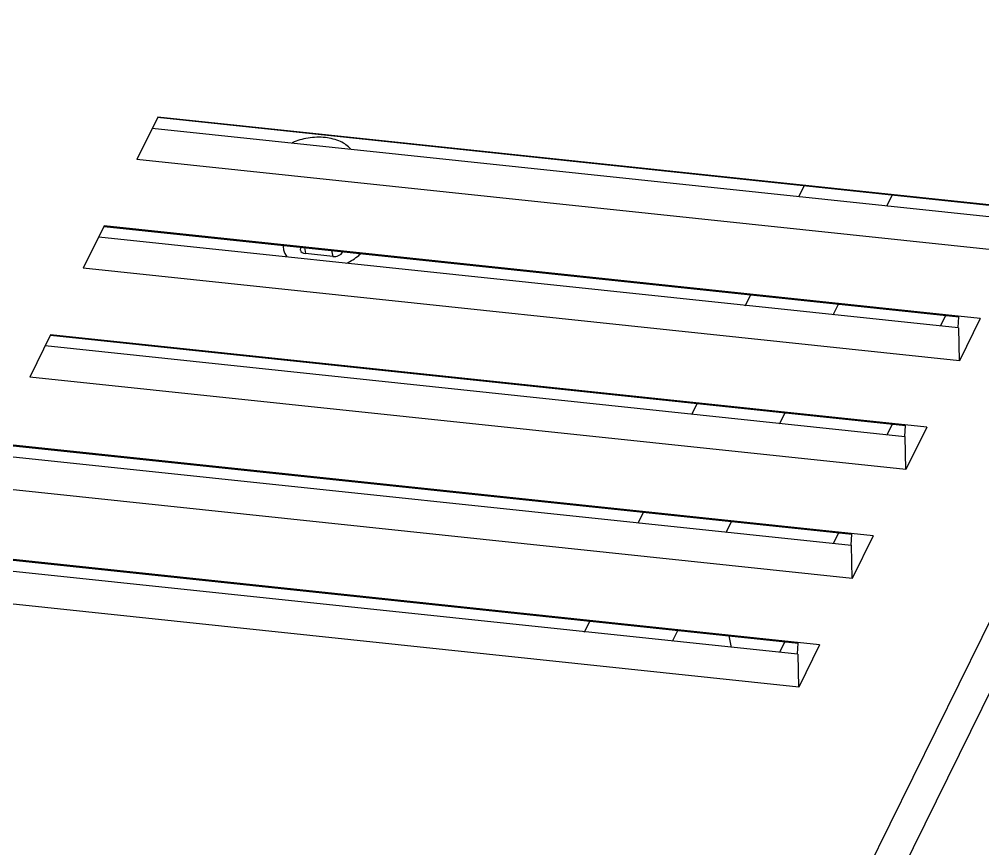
# Model space of a CAD drawing. Header units: millimetres. Extents: x 10368 to 13229, y -13270 to -11269.
# Drawn here: x 13063.38 to 13112.81, y -12438.91 to -12396.34 of the extents above; entities that cross this region are included whole.
import ezdxf

# ---------------------------------------------------------------- set-up
doc = ezdxf.new("R2010")
doc.units = ezdxf.units.MM

# ---------------------------------------------------------------- blocks, each defined once
blk = doc.blocks.new('u59')
at = {"color": 7, "linetype": 'Continuous'}
for p, q in [((-565.879, 132.36), (-489.389, 287.71)), ((-564.179, 132.181), (-487.91, 287.079)), ((-540.235, 164.284), (-539.165, 166.458)), ((-539.165, 166.458), (-494.213, 161.708)), ((-539.165, 166.458), (-539.13, 164.76)), ((-539.105, 164.757), (-539.143, 164.197)), ((-495.006, 160.098), (-539.105, 164.757)), ((-538.461, 164.124), (-538.184, 164.688)), ((-540.235, 164.284), (-495.284, 159.535)), ((-495.281, 159.562), (-539.142, 164.196)), ((-535.718, 164.427), (-535.602, 163.822)), ((-532.688, 164.107), (-532.966, 163.544)), ((-528.18, 163.631), (-528.458, 163.067)), ((-542.984, 158.701), (-541.914, 160.875)), ((-541.914, 160.875), (-496.962, 156.125)), ((-541.914, 160.875), (-541.879, 159.177)), ((-541.854, 159.174), (-541.891, 158.614)), ((-497.755, 154.515), (-541.854, 159.174)), ((-542.984, 158.701), (-498.032, 153.952)), ((-541.21, 158.541), (-540.933, 159.105)), ((-498.03, 153.979), (-541.891, 158.613)), ((-535.437, 158.524), (-535.715, 157.961)), ((-530.929, 158.048), (-531.207, 157.484)), ((-545.733, 153.118), (-544.663, 155.292)), ((-544.663, 155.292), (-499.711, 150.542)), ((-544.663, 155.292), (-544.628, 153.594)), ((-544.603, 153.591), (-544.64, 153.031)), ((-500.504, 148.932), (-544.603, 153.591)), ((-543.959, 152.958), (-543.681, 153.522)), ((-545.733, 153.118), (-500.781, 148.369)), ((-500.779, 148.396), (-544.64, 153.03)), ((-538.186, 152.941), (-538.464, 152.378)), ((-533.678, 152.465), (-533.956, 151.901)), ((-500.781, 148.369), (-499.711, 150.542)), ((-548.482, 147.535), (-547.412, 149.709)), ((-547.412, 149.709), (-502.46, 144.959)), ((-547.412, 149.709), (-547.376, 148.011)), ((-547.352, 148.008), (-547.389, 147.448)), ((-503.253, 143.349), (-547.352, 148.008)), ((-546.708, 147.375), (-546.43, 147.939)), ((-548.482, 147.535), (-503.53, 142.786)), ((-503.527, 142.813), (-547.389, 147.447)), ((-540.935, 147.358), (-541.213, 146.795)), ((-536.427, 146.882), (-536.705, 146.318)), ((-503.53, 142.786), (-502.46, 144.959)), ((-515.262, 144.358), (-513.863, 144.21)), ((-515.191, 144.045), (-515.262, 144.358)), ((-550.161, 144.126), (-505.209, 139.376)), ((-513.806, 143.899), (-513.863, 144.21)), ((-513.601, 144.027), (-513.62, 143.908)), ((-506.002, 137.766), (-550.101, 142.425)), ((-551.231, 141.952), (-506.279, 137.203)), ((-550.138, 141.864), (-506.276, 137.23)), ((-543.684, 141.775), (-543.962, 141.212)), ((-539.176, 141.299), (-539.453, 140.735)), ((-506.279, 137.203), (-505.209, 139.376))]:
    blk.add_line(p, q, dxfattribs=at)
for centre, ratio, start_param, end_param in [((-515.391, 144.095), 0.644453, 1.099201, 2.669693), ((-513.993, 143.947), 0.644135, -0.016628, 1.098465)]:
    blk.add_ellipse(centre, major_axis=(0.391, 0.084), ratio=ratio, start_param=start_param, end_param=end_param, dxfattribs=at)
for points, start_tangent, end_tangent in [([(-515.969, 144.7), (-516.594, 144.299), (-516.685, 144.215)], (-0.904904, -0.425616), (-0.717131, -0.696939)), ([(-512.74, 144.022), (-512.905, 144.375)], (-0.239974, 0.970779), (-0.582291, 0.812981)), ([(-512.714, 143.786), (-512.718, 143.889), (-512.74, 144.022)], (0.020343, 0.999793), (-0.239974, 0.970779)), ([(-516.174, 138.832), (-515.661, 138.461), (-514.884, 138.255), (-513.992, 138.284), (-513.179, 138.517)], (0.652217, -0.758032), (0.921369, 0.38869))]:
    blk.add_spline(points, degree=3, dxfattribs=dict(at, start_tangent=start_tangent, end_tangent=end_tangent))

msp = doc.modelspace()

# ---------------------------------------------------------------- block references
at = {"rotation": 180}
msp.add_blockref('u59', (12564.199, -12264.161), dxfattribs=at)

doc.saveas('drawing.dxf')
